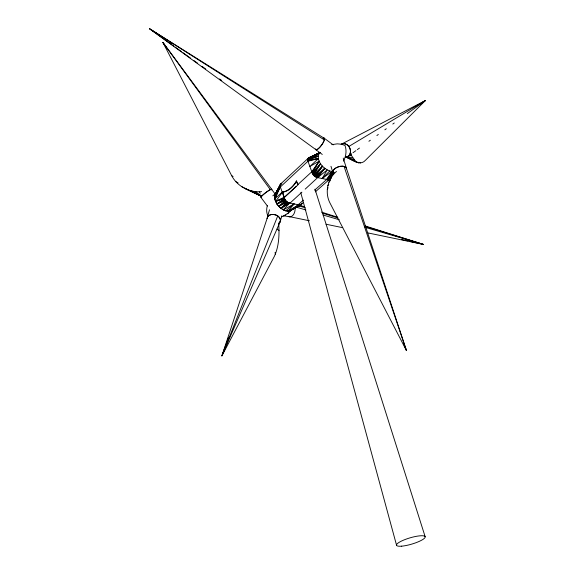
<?xml version="1.0" encoding="UTF-8"?>
<svg xmlns="http://www.w3.org/2000/svg" width="575" height="575" viewBox="0 0 575 575"><rect width="100%" height="100%" fill="white"/><g stroke="black" fill="none" stroke-linecap="round" stroke-linejoin="round"><path stroke-width="0.86" d="M336.476 171.443C327.362 179.019 324.487 192.934 330.179 203.406L406.439 350.542L346.466 168.482A7.08 3.716 -17.6 0 0 338.15 166.915A7.08 3.716 -17.6 0 0 333.248 173.104M278.695 223.107C279.443 234.284 279.127 246.078 274.332 256.407L221.907 355.839L267.598 216.933M314.626 190.181L326.478 179.673L331.926 171.472C324.207 170.315 315.064 160.677 319.427 152.878L308.947 157.679L308.006 158.571L307.948 161.223L311.801 171.76C312.362 174.592 314.755 177.229 317.68 177.603L328.72 179.874L333.902 172.586M305.188 189.125L317.68 177.603L324.796 168.288L315.179 176.683L322.546 166.168L313.397 175.073L320.627 163.738L312.168 173.075L319.175 161.158L309.875 166.477L318.298 158.614L307.733 160.037L318.04 156.285L308.006 158.571L318.428 154.33L308.567 157.902L280.729 183.928L280.197 185.229L280.363 186.94L283.985 197.326C284.474 200.244 287.054 202.86 290.066 203.068L301.904 192.151M333.392 173.348L329.461 179.335L329.87 177.883M267.296 205.713C266.441 209.063 266.232 212.887 268.022 215.977M280.233 221.691L281.822 215.776M267.353 217.372L269.495 209.782M288.851 202.838A4.895 2.925 47.6 0 1 284.309 197.397L298.066 184.762L296.391 181.017A28.57 18.393 -81.3 0 1 282.167 192.122L274.742 198.936L280.169 185.768L274.57 196.628L280.478 184.302L275.022 194.673L274.742 198.936L276.906 203.924L278.738 206.26L283.303 209.832L285.703 210.809L289.937 210.845L301.171 204.757L301.897 203.528M279.96 222.115L221.914 355.839L228.591 337.353M221.907 355.839L277.725 215.956M280.226 186.343L274.742 198.936L280.363 186.94L307.948 161.223L318.298 158.614L307.805 160.612M280.298 184.74L274.57 196.628L280.197 185.229M343.462 161.144C345.985 156.45 346.89 150.593 345.029 145.497L341.974 144.354M280.729 183.928L275.022 194.673L279.781 186.408M327.276 189.297L328.124 187.716M279.723 186.401L275.022 194.673L281.046 183.626L281.872 183.238M276.518 192.431L279.198 187.838M331.926 171.472L322.093 178.645L327.218 169.948L317.68 177.603M311.938 172.407L319.175 161.158L311.801 171.76L297.713 184.712L296.391 181.017M333.407 171.961L328.239 179.989L333.342 173.097M327.822 185.739L328.756 184.302M329.698 178.926L333.493 173.176M333.946 172.493L329.13 179.659L315.308 191.877M301.171 204.757L291.475 209.904L292.15 208.897M329.834 178.437L333.335 173.283M328.72 179.874L333.845 172.543M327.692 179.989L333.363 171.961M330.366 177.186L333.356 173.025M312.908 174.426L320.627 163.738L312.498 173.758M327.103 179.889L333.356 171.896L326.478 179.673M314.547 176.216L322.546 166.168L313.95 175.67M328.864 182.282L330.467 180.277M317.091 177.531L324.796 168.288L315.826 177.064M300.265 205.11L289.937 210.845L298.511 204.844L289.743 202.997L283.303 209.832L294.141 203.924L287.967 211.154L298.511 204.844L299.129 205.038L289.937 210.845L300.754 204.987M316.466 177.352L324.796 168.288M281.599 216.761L283.82 215.963L288.722 212.772L291.554 209.825A11.363 6.835 47.5 0 1 285.847 210.853L283.446 209.904A11.363 6.835 47.5 0 1 275.598 193.717M322.093 178.645L329.655 171.034M345.913 157.112A6.95 5.728 66.1 0 0 350.082 148.86A6.95 5.728 66.1 0 0 341.665 144.052L425.414 100.524L365.477 160.252C359.734 166.8 351.692 159.218 345.891 156.997L357.212 162.409M287.895 202.508L280.923 208.279L289.743 202.997L280.923 208.279L287.256 202.141L278.738 206.26L285.509 200.582L276.906 203.924L284.323 198.627L275.54 201.423L282.519 192.172A28.563 18.4 -81.3 0 0 296.743 181.067M330.381 178.976L331.61 177.797M296.096 186.566L284.309 197.397L282.519 192.172M303.428 200.1L298.159 204.765L299.719 205.124M300.818 204.686L303.456 202.357M285.703 210.809L294.141 203.924M272.802 195.838L275.993 193.272M280.923 208.279L288.535 202.774M348.623 155.897L351.519 153.812M352.971 152.77L355.868 150.679M357.319 149.637L359.49 148.07M368.906 141.278L370.357 140.235M376.877 135.535L378.328 134.493M384.848 129.792L386.299 128.75M392.818 124.049L394.27 123M407.308 113.606L425.421 100.546L348.838 146.452M286.048 201.171L278.738 206.26L286.637 201.688M287.169 213.778L288.722 212.772M283.82 215.963L285.293 215.007M420.145 103.881L425.421 100.553M284.632 199.295L276.906 203.924L285.035 199.956M313.274 156.314L320.196 152.461L314.173 155.545M291.475 209.904L301.501 204.434L295.766 206.957M314.158 155.573L319.427 152.878L308.947 157.679L318.428 154.33L308.25 158.204M283.985 197.326L275.54 201.423L284.1 197.965M310.665 157.097L319.427 152.878M300.207 204.75L301.753 204.017M307.747 159.498L318.04 156.285L307.841 159.002M331.717 144.648L337.266 143.851L341.205 144.188M309.379 157.536L310.399 157.5M271.81 189.412L162.883 42.377L231.603 175.548C237.152 186.343 249.615 192.877 261.639 191.64M348.924 155.336L351.533 155.653L355.637 161.403M283.877 215.776L289.937 216.883M289.261 216.595L309.415 220.778M326.061 224.236L342.707 227.686M368.122 232.961L423.322 244.411L365.132 225.946M401.472 239.48L407.589 240.853M409.335 241.248L423.322 244.389L365.168 226.377M299.043 205.217L304.06 206.605M295.629 206.964L305.914 209.976M323.057 215L339.336 219.772M365.046 227.312L423.322 244.389M346.919 156.271L352.77 157.996M298.454 205.721L305.296 207.841M322.402 213.138L337.798 217.903M321.49 212.11L337.748 217.264M345.963 156.616L354.15 159.922M281.879 192.402L283.461 193.063M345.906 156.723L350.779 158.808M358.893 162.279L360.518 162.969M345.891 156.925L358.843 162.933M244.662 188.399L261.072 196.132L241.414 186.494M248.134 189.908L261.021 196.097M251.706 191.152L255.609 193.193M257.169 194.012L261.072 196.053L258.031 194.249M251.771 190.986L261.079 196.032M235.779 181.599L238.086 182.907M258.894 194.537L260.389 195.471M315.747 149.543L149.572 28.779L324.329 138.352M173.636 46.014L149.586 28.757L324.343 139.912M149.586 28.757L167.591 40.487M169.841 41.953L172.097 43.42M231.603 175.548L233.076 176.561M175.095 47.057L181.65 51.764M183.109 52.807L190.397 58.039M194.041 60.648L197.685 63.264M202.062 66.405L205.706 69.014M219.549 78.948L221.734 80.522M315.948 149.787L322.287 154.445M255.508 191.626L260.497 195.299M324.113 138.122L333.241 144.893M277.078 229.051L279.04 230.676M275.403 194.364L271.637 189.355A6.699 0.956 -36.9 0 0 264.823 193.329A6.699 0.956 -36.9 0 0 261.359 197.462M260.964 197.448L267.418 206.037M270.322 189.649L162.862 42.392L166.75 48.415M259.296 191.806L260.252 193.257M403.751 343.893L406.439 350.542L344.051 166.405M350.865 153.956L351.533 155.653M343.232 158.111L346.337 167.886M314.992 189.189L425.141 536.662M330.963 166.283L332.99 172.809M300.79 192.74L396.599 545.395M275.073 252.396L275.382 254.121M295.068 208.258A6.584 4.118 -79.5 0 1 293.286 214.87A6.584 4.118 -79.5 0 1 288.88 216.423M261.28 197.326A6.648 0.942 -36.9 0 1 266.548 192.028A6.648 0.942 -36.9 0 1 271.594 189.872M267.195 218.162A6.749 4.931 15.6 0 1 276.194 215.129A6.749 4.931 15.6 0 1 279.127 223.158M267.116 218.651A6.799 4.974 15.6 0 1 276.417 215.187A6.799 4.974 15.6 0 1 278.465 223.718M301.401 203.945A4.852 2.882 47.9 0 1 299.367 205.052M323.172 138.302A7.08 1.905 -53.9 0 1 321.748 144.857A7.08 1.905 -53.9 0 1 315.603 148.925M323.495 138.144A7.137 1.919 -53.9 0 1 321.892 144.677A7.137 1.919 -53.9 0 1 315.618 149.399M341.133 144.268A7.008 5.779 66.1 0 1 349.887 148.199A7.008 5.779 66.1 0 1 346.495 157.068M333.665 173.593A7.137 3.745 -17.6 0 1 337.928 166.958A7.137 3.745 -17.6 0 1 346.545 168.849M281.434 183.396L280.607 184.898L281.434 183.396M401.688 546.171A14.936 3.249 -16.5 0 0 424.997 537.589A14.936 3.249 -16.5 0 0 405.871 539.221A14.936 3.249 -16.5 0 0 401.688 546.171"/></g></svg>
